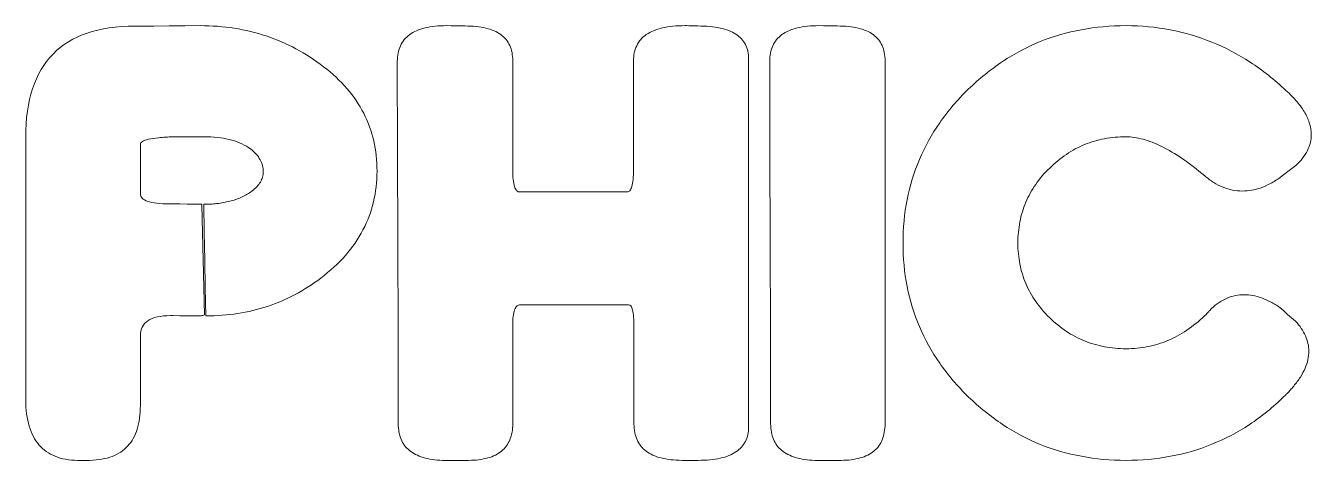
# Model space of a CAD drawing. Header units: millimetres. Extents: x 8 to 95, y 4 to 126.
# Drawn here: x 59.37 to 70.19, y 122.17 to 125.83 of the extents above; entities that cross this region are included whole.
import ezdxf

# ---------------------------------------------------------------- set-up
doc = ezdxf.new("R2010")
doc.units = ezdxf.units.MM
doc.header["$MEASUREMENT"] = 0
doc.layers.add('text outlines', color=7, linetype='Continuous', lineweight=0)

# ---------------------------------------------------------------- blocks, each defined once
blk = doc.blocks.new('Block_10')
at = {"layer": 'text outlines', "color": 7, "lineweight": 9}
for points, knots in [([(61.879, 125.483), (61.804, 125.541), (61.727, 125.591), (61.646, 125.634), (61.566, 125.678), (61.482, 125.713), (61.395, 125.742), (61.309, 125.771), (61.219, 125.793), (61.127, 125.807), (61.035, 125.821), (60.939, 125.829), (60.841, 125.829), (60.841, 125.829), (60.71, 125.828), (60.71, 125.828), (60.71, 125.828), (60.58, 125.826), (60.58, 125.826), (60.58, 125.826), (60.449, 125.825), (60.449, 125.825), (60.449, 125.825), (60.319, 125.824), (60.319, 125.824), (60.319, 125.824), (60.311, 125.824), (60.311, 125.824), (60.311, 125.824), (60.304, 125.824), (60.304, 125.824), (60.304, 125.824), (60.297, 125.824), (60.297, 125.824), (60.297, 125.824), (60.29, 125.824), (60.29, 125.824), (60.137, 125.824), (60.003, 125.805), (59.889, 125.766), (59.774, 125.727), (59.678, 125.668), (59.602, 125.59), (59.525, 125.512), (59.468, 125.415), (59.43, 125.298), (59.391, 125.181), (59.372, 125.044), (59.372, 124.888), (59.372, 124.888), (59.372, 124.336), (59.372, 124.336), (59.372, 124.336), (59.372, 123.783), (59.372, 123.783), (59.372, 123.783), (59.372, 123.231), (59.372, 123.231), (59.372, 123.231), (59.372, 122.678), (59.372, 122.678), (59.373, 122.594), (59.383, 122.52), (59.402, 122.457), (59.421, 122.393), (59.448, 122.34), (59.484, 122.298), (59.521, 122.255), (59.566, 122.223), (59.62, 122.202), (59.674, 122.18), (59.737, 122.169), (59.809, 122.168), (59.809, 122.168), (59.835, 122.168), (59.835, 122.168), (59.835, 122.168), (59.861, 122.168), (59.861, 122.168), (59.861, 122.168), (59.887, 122.168), (59.887, 122.168), (59.887, 122.168), (59.913, 122.168), (59.913, 122.168), (59.984, 122.17), (60.046, 122.181), (60.099, 122.201), (60.152, 122.221), (60.196, 122.25), (60.231, 122.289), (60.266, 122.327), (60.293, 122.375), (60.311, 122.431), (60.328, 122.488), (60.337, 122.554), (60.337, 122.629), (60.337, 122.629), (60.337, 122.776), (60.337, 122.776), (60.337, 122.776), (60.337, 122.923), (60.337, 122.923), (60.337, 122.923), (60.337, 123.07), (60.337, 123.07), (60.337, 123.07), (60.337, 123.217), (60.337, 123.217), (60.337, 123.245), (60.343, 123.27), (60.353, 123.291), (60.364, 123.313), (60.379, 123.33), (60.401, 123.344), (60.422, 123.359), (60.448, 123.369), (60.48, 123.376), (60.512, 123.383), (60.549, 123.387), (60.591, 123.387), (60.591, 123.387), (60.595, 123.387), (60.595, 123.387), (60.595, 123.387), (60.599, 123.387), (60.599, 123.387), (60.599, 123.387), (60.603, 123.387), (60.603, 123.387), (60.603, 123.387), (60.607, 123.387), (60.607, 123.387), (60.607, 123.387), (60.668, 123.386), (60.668, 123.386), (60.668, 123.386), (60.728, 123.386), (60.728, 123.386), (60.728, 123.386), (60.789, 123.385), (60.789, 123.385), (60.789, 123.385), (60.849, 123.385), (60.849, 123.385), (60.849, 123.385), (60.856, 123.387), (60.856, 123.387), (60.856, 123.387), (60.863, 123.389), (60.863, 123.389), (60.863, 123.389), (60.87, 123.392), (60.87, 123.392), (60.87, 123.392), (60.877, 123.394), (60.877, 123.394), (60.877, 123.394), (60.871, 123.625), (60.871, 123.625), (60.871, 123.625), (60.865, 123.857), (60.865, 123.857), (60.865, 123.857), (60.859, 124.088), (60.859, 124.088), (60.859, 124.088), (60.854, 124.319), (60.854, 124.319), (60.854, 124.319), (60.853, 124.321), (60.853, 124.321), (60.853, 124.321), (60.852, 124.322), (60.852, 124.322), (60.852, 124.322), (60.852, 124.324), (60.852, 124.324), (60.852, 124.324), (60.851, 124.325), (60.851, 124.325), (60.851, 124.325), (60.791, 124.326), (60.791, 124.326), (60.791, 124.326), (60.73, 124.326), (60.73, 124.326), (60.73, 124.326), (60.67, 124.327), (60.67, 124.327), (60.67, 124.327), (60.609, 124.327), (60.609, 124.327), (60.609, 124.327), (60.603, 124.327), (60.603, 124.327), (60.603, 124.327), (60.596, 124.327), (60.596, 124.327), (60.596, 124.327), (60.589, 124.327), (60.589, 124.327), (60.589, 124.327), (60.583, 124.327), (60.583, 124.327), (60.542, 124.327), (60.506, 124.329), (60.475, 124.333), (60.445, 124.336), (60.419, 124.342), (60.399, 124.349), (60.378, 124.356), (60.363, 124.365), (60.353, 124.376), (60.342, 124.386), (60.337, 124.399), (60.337, 124.413), (60.337, 124.413), (60.337, 124.517), (60.337, 124.517), (60.337, 124.517), (60.337, 124.621), (60.337, 124.621), (60.337, 124.621), (60.337, 124.725), (60.337, 124.725), (60.337, 124.725), (60.337, 124.829), (60.337, 124.829), (60.337, 124.838), (60.343, 124.846), (60.354, 124.854), (60.366, 124.861), (60.383, 124.867), (60.406, 124.872), (60.429, 124.878), (60.458, 124.882), (60.493, 124.885), (60.527, 124.889), (60.567, 124.891), (60.614, 124.893), (60.614, 124.893), (60.686, 124.893), (60.686, 124.893), (60.686, 124.893), (60.758, 124.893), (60.758, 124.893), (60.758, 124.893), (60.83, 124.893), (60.83, 124.893), (60.83, 124.893), (60.902, 124.893), (60.902, 124.893), (60.94, 124.892), (60.976, 124.889), (61.01, 124.885), (61.044, 124.88), (61.076, 124.873), (61.107, 124.865), (61.137, 124.856), (61.165, 124.846), (61.192, 124.833), (61.218, 124.821), (61.242, 124.806), (61.265, 124.79), (61.283, 124.776), (61.298, 124.761), (61.312, 124.746), (61.325, 124.731), (61.336, 124.715), (61.345, 124.699), (61.354, 124.684), (61.36, 124.667), (61.365, 124.651), (61.369, 124.634), (61.371, 124.617), (61.371, 124.6), (61.371, 124.584), (61.369, 124.569), (61.365, 124.554), (61.361, 124.539), (61.355, 124.525), (61.347, 124.512), (61.339, 124.498), (61.329, 124.485), (61.317, 124.472), (61.305, 124.459), (61.291, 124.447), (61.275, 124.436), (61.25, 124.417), (61.223, 124.401), (61.194, 124.387), (61.165, 124.373), (61.134, 124.362), (61.101, 124.353), (61.068, 124.344), (61.033, 124.337), (60.996, 124.332), (60.958, 124.327), (60.919, 124.325), (60.878, 124.325), (60.878, 124.325), (60.876, 124.325), (60.876, 124.325), (60.876, 124.325), (60.874, 124.325), (60.874, 124.325), (60.874, 124.325), (60.873, 124.325), (60.873, 124.325), (60.873, 124.325), (60.871, 124.325), (60.871, 124.325), (60.871, 124.325), (60.875, 124.09), (60.875, 124.09), (60.875, 124.09), (60.879, 123.855), (60.879, 123.855), (60.879, 123.855), (60.883, 123.62), (60.883, 123.62), (60.883, 123.62), (60.888, 123.385), (60.888, 123.385), (60.888, 123.385), (60.888, 123.385), (60.888, 123.385), (60.888, 123.385), (60.888, 123.385), (60.888, 123.385), (60.888, 123.385), (60.888, 123.385), (60.888, 123.385), (60.888, 123.385), (60.888, 123.385), (60.888, 123.385), (60.98, 123.385), (61.07, 123.392), (61.156, 123.405), (61.242, 123.418), (61.326, 123.438), (61.406, 123.464), (61.487, 123.491), (61.564, 123.524), (61.639, 123.564), (61.714, 123.603), (61.786, 123.65), (61.855, 123.703), (61.934, 123.763), (62.003, 123.826), (62.062, 123.894), (62.121, 123.962), (62.17, 124.033), (62.21, 124.108), (62.249, 124.183), (62.279, 124.262), (62.298, 124.345), (62.318, 124.427), (62.328, 124.514), (62.328, 124.604), (62.328, 124.693), (62.318, 124.778), (62.3, 124.859), (62.281, 124.94), (62.253, 125.018), (62.216, 125.091), (62.178, 125.164), (62.132, 125.234), (62.075, 125.299), (62.019, 125.364), (61.954, 125.426), (61.879, 125.483)], [0, 0, 0, 0, 1, 1, 1, 2, 2, 2, 3, 3, 3, 4, 4, 4, 5, 5, 5, 6, 6, 6, 7, 7, 7, 8, 8, 8, 9, 9, 9, 10, 10, 10, 11, 11, 11, 12, 12, 12, 13, 13, 13, 14, 14, 14, 15, 15, 15, 16, 16, 16, 17, 17, 17, 18, 18, 18, 19, 19, 19, 20, 20, 20, 21, 21, 21, 22, 22, 22, 23, 23, 23, 24, 24, 24, 25, 25, 25, 26, 26, 26, 27, 27, 27, 28, 28, 28, 29, 29, 29, 30, 30, 30, 31, 31, 31, 32, 32, 32, 33, 33, 33, 34, 34, 34, 35, 35, 35, 36, 36, 36, 37, 37, 37, 38, 38, 38, 39, 39, 39, 40, 40, 40, 41, 41, 41, 42, 42, 42, 43, 43, 43, 44, 44, 44, 45, 45, 45, 46, 46, 46, 47, 47, 47, 48, 48, 48, 49, 49, 49, 50, 50, 50, 51, 51, 51, 52, 52, 52, 53, 53, 53, 54, 54, 54, 55, 55, 55, 56, 56, 56, 57, 57, 57, 58, 58, 58, 59, 59, 59, 60, 60, 60, 61, 61, 61, 62, 62, 62, 63, 63, 63, 64, 64, 64, 65, 65, 65, 66, 66, 66, 67, 67, 67, 68, 68, 68, 69, 69, 69, 70, 70, 70, 71, 71, 71, 72, 72, 72, 73, 73, 73, 74, 74, 74, 75, 75, 75, 76, 76, 76, 77, 77, 77, 78, 78, 78, 79, 79, 79, 80, 80, 80, 81, 81, 81, 82, 82, 82, 83, 83, 83, 84, 84, 84, 85, 85, 85, 86, 86, 86, 87, 87, 87, 88, 88, 88, 89, 89, 89, 90, 90, 90, 91, 91, 91, 92, 92, 92, 93, 93, 93, 94, 94, 94, 95, 95, 95, 96, 96, 96, 97, 97, 97, 98, 98, 98, 99, 99, 99, 100, 100, 100, 101, 101, 101, 102, 102, 102, 103, 103, 103, 104, 104, 104, 105, 105, 105, 106, 106, 106, 107, 107, 107, 108, 108, 108, 109, 109, 109, 110, 110, 110, 111, 111, 111, 112, 112, 112, 113, 113, 113, 114, 114, 114, 115, 115, 115, 116, 116, 116, 117, 117, 117, 118, 118, 118, 119, 119, 119, 120, 120, 120, 121, 121, 121, 122, 122, 122, 123, 123, 123, 124, 124, 124, 124]), ([(63.47, 122.478), (63.47, 122.426), (63.462, 122.381), (63.446, 122.342), (63.43, 122.304), (63.407, 122.271), (63.376, 122.246), (63.345, 122.22), (63.307, 122.201), (63.261, 122.188), (63.214, 122.175), (63.161, 122.168), (63.099, 122.168), (63.099, 122.168), (63.044, 122.168), (63.044, 122.168), (63.044, 122.168), (62.99, 122.168), (62.99, 122.168), (62.99, 122.168), (62.935, 122.168), (62.935, 122.168), (62.935, 122.168), (62.88, 122.168), (62.88, 122.168), (62.818, 122.17), (62.764, 122.178), (62.717, 122.192), (62.67, 122.206), (62.632, 122.226), (62.601, 122.251), (62.569, 122.277), (62.546, 122.308), (62.531, 122.346), (62.515, 122.383), (62.507, 122.426), (62.507, 122.476), (62.507, 122.476), (62.505, 123.239), (62.505, 123.239), (62.505, 123.239), (62.503, 124.002), (62.503, 124.002), (62.503, 124.002), (62.501, 124.764), (62.501, 124.764), (62.501, 124.764), (62.499, 125.527), (62.499, 125.527), (62.499, 125.578), (62.508, 125.622), (62.525, 125.659), (62.542, 125.697), (62.568, 125.728), (62.603, 125.753), (62.637, 125.778), (62.68, 125.797), (62.732, 125.81), (62.784, 125.822), (62.844, 125.829), (62.913, 125.829), (62.913, 125.829), (62.952, 125.828), (62.952, 125.828), (62.952, 125.828), (62.991, 125.828), (62.991, 125.828), (62.991, 125.828), (63.03, 125.827), (63.03, 125.827), (63.03, 125.827), (63.069, 125.826), (63.069, 125.826), (63.135, 125.826), (63.194, 125.82), (63.244, 125.808), (63.294, 125.796), (63.336, 125.778), (63.37, 125.753), (63.403, 125.729), (63.428, 125.698), (63.445, 125.662), (63.462, 125.625), (63.47, 125.582), (63.47, 125.534), (63.47, 125.534), (63.47, 125.304), (63.47, 125.304), (63.47, 125.304), (63.47, 125.074), (63.47, 125.074), (63.47, 125.074), (63.47, 124.844), (63.47, 124.844), (63.47, 124.844), (63.47, 124.614), (63.47, 124.614), (63.47, 124.583), (63.471, 124.556), (63.474, 124.532), (63.476, 124.509), (63.48, 124.49), (63.485, 124.474), (63.49, 124.459), (63.496, 124.447), (63.503, 124.439), (63.511, 124.431), (63.52, 124.428), (63.529, 124.428), (63.529, 124.428), (63.755, 124.428), (63.755, 124.428), (63.755, 124.428), (63.98, 124.428), (63.98, 124.428), (63.98, 124.428), (64.205, 124.428), (64.205, 124.428), (64.205, 124.428), (64.431, 124.428), (64.431, 124.428), (64.44, 124.428), (64.448, 124.432), (64.455, 124.439), (64.462, 124.447), (64.467, 124.459), (64.472, 124.475), (64.477, 124.49), (64.48, 124.51), (64.482, 124.534), (64.485, 124.557), (64.486, 124.585), (64.486, 124.616), (64.486, 124.616), (64.486, 124.844), (64.486, 124.844), (64.486, 124.844), (64.486, 125.073), (64.486, 125.073), (64.486, 125.073), (64.486, 125.301), (64.486, 125.301), (64.486, 125.301), (64.486, 125.53), (64.486, 125.53), (64.486, 125.579), (64.495, 125.623), (64.513, 125.66), (64.531, 125.698), (64.558, 125.729), (64.594, 125.754), (64.631, 125.779), (64.676, 125.797), (64.73, 125.81), (64.784, 125.822), (64.848, 125.829), (64.92, 125.829), (64.92, 125.829), (64.923, 125.829), (64.923, 125.829), (64.923, 125.829), (64.926, 125.829), (64.926, 125.829), (64.926, 125.829), (64.929, 125.829), (64.929, 125.829), (64.929, 125.829), (64.932, 125.829), (64.932, 125.829), (64.932, 125.829), (64.953, 125.828), (64.953, 125.828), (64.953, 125.828), (64.973, 125.828), (64.973, 125.828), (64.973, 125.828), (64.994, 125.827), (64.994, 125.827), (64.994, 125.827), (65.014, 125.826), (65.014, 125.826), (65.014, 125.826), (65.017, 125.826), (65.017, 125.826), (65.017, 125.826), (65.02, 125.826), (65.02, 125.826), (65.02, 125.826), (65.024, 125.826), (65.024, 125.826), (65.024, 125.826), (65.027, 125.826), (65.027, 125.826), (65.098, 125.826), (65.16, 125.821), (65.214, 125.809), (65.267, 125.797), (65.312, 125.78), (65.348, 125.757), (65.383, 125.734), (65.41, 125.705), (65.428, 125.67), (65.446, 125.635), (65.455, 125.594), (65.455, 125.548), (65.455, 125.548), (65.455, 124.774), (65.455, 124.774), (65.455, 124.774), (65.455, 123.999), (65.455, 123.999), (65.455, 123.999), (65.455, 123.225), (65.455, 123.225), (65.455, 123.225), (65.455, 122.451), (65.455, 122.451), (65.455, 122.404), (65.446, 122.363), (65.428, 122.327), (65.41, 122.292), (65.384, 122.263), (65.348, 122.239), (65.313, 122.215), (65.268, 122.198), (65.215, 122.186), (65.162, 122.174), (65.1, 122.168), (65.029, 122.168), (65.029, 122.168), (64.995, 122.168), (64.995, 122.168), (64.995, 122.168), (64.962, 122.168), (64.962, 122.168), (64.962, 122.168), (64.929, 122.168), (64.929, 122.168), (64.929, 122.168), (64.895, 122.168), (64.895, 122.168), (64.828, 122.169), (64.769, 122.175), (64.719, 122.188), (64.668, 122.201), (64.626, 122.22), (64.592, 122.246), (64.559, 122.271), (64.533, 122.303), (64.516, 122.341), (64.499, 122.379), (64.49, 122.423), (64.49, 122.474), (64.49, 122.474), (64.49, 122.678), (64.49, 122.678), (64.49, 122.678), (64.49, 122.883), (64.49, 122.883), (64.49, 122.883), (64.49, 123.088), (64.49, 123.088), (64.49, 123.088), (64.49, 123.293), (64.49, 123.293), (64.49, 123.324), (64.489, 123.351), (64.487, 123.374), (64.485, 123.398), (64.482, 123.417), (64.479, 123.433), (64.475, 123.448), (64.47, 123.46), (64.465, 123.468), (64.459, 123.475), (64.452, 123.479), (64.445, 123.479), (64.445, 123.479), (64.217, 123.479), (64.217, 123.479), (64.217, 123.479), (63.989, 123.479), (63.989, 123.479), (63.989, 123.479), (63.761, 123.479), (63.761, 123.479), (63.761, 123.479), (63.534, 123.479), (63.534, 123.479), (63.523, 123.479), (63.514, 123.475), (63.506, 123.468), (63.498, 123.461), (63.491, 123.45), (63.486, 123.435), (63.481, 123.421), (63.477, 123.402), (63.474, 123.38), (63.471, 123.358), (63.47, 123.332), (63.47, 123.303), (63.47, 123.303), (63.47, 123.097), (63.47, 123.097), (63.47, 123.097), (63.47, 122.89), (63.47, 122.89), (63.47, 122.89), (63.47, 122.684), (63.47, 122.684), (63.47, 122.684), (63.47, 122.478), (63.47, 122.478)], [0, 0, 0, 0, 1, 1, 1, 2, 2, 2, 3, 3, 3, 4, 4, 4, 5, 5, 5, 6, 6, 6, 7, 7, 7, 8, 8, 8, 9, 9, 9, 10, 10, 10, 11, 11, 11, 12, 12, 12, 13, 13, 13, 14, 14, 14, 15, 15, 15, 16, 16, 16, 17, 17, 17, 18, 18, 18, 19, 19, 19, 20, 20, 20, 21, 21, 21, 22, 22, 22, 23, 23, 23, 24, 24, 24, 25, 25, 25, 26, 26, 26, 27, 27, 27, 28, 28, 28, 29, 29, 29, 30, 30, 30, 31, 31, 31, 32, 32, 32, 33, 33, 33, 34, 34, 34, 35, 35, 35, 36, 36, 36, 37, 37, 37, 38, 38, 38, 39, 39, 39, 40, 40, 40, 41, 41, 41, 42, 42, 42, 43, 43, 43, 44, 44, 44, 45, 45, 45, 46, 46, 46, 47, 47, 47, 48, 48, 48, 49, 49, 49, 50, 50, 50, 51, 51, 51, 52, 52, 52, 53, 53, 53, 54, 54, 54, 55, 55, 55, 56, 56, 56, 57, 57, 57, 58, 58, 58, 59, 59, 59, 60, 60, 60, 61, 61, 61, 62, 62, 62, 63, 63, 63, 64, 64, 64, 65, 65, 65, 66, 66, 66, 67, 67, 67, 68, 68, 68, 69, 69, 69, 70, 70, 70, 71, 71, 71, 72, 72, 72, 73, 73, 73, 74, 74, 74, 75, 75, 75, 76, 76, 76, 77, 77, 77, 78, 78, 78, 79, 79, 79, 80, 80, 80, 81, 81, 81, 82, 82, 82, 83, 83, 83, 84, 84, 84, 85, 85, 85, 86, 86, 86, 87, 87, 87, 88, 88, 88, 89, 89, 89, 90, 90, 90, 91, 91, 91, 92, 92, 92, 93, 93, 93, 94, 94, 94, 95, 95, 95, 96, 96, 96, 97, 97, 97, 98, 98, 98, 99, 99, 99, 100, 100, 100, 101, 101, 101, 102, 102, 102, 103, 103, 103, 104, 104, 104, 104]), ([(66.603, 122.478), (66.602, 122.426), (66.594, 122.381), (66.579, 122.342), (66.563, 122.304), (66.54, 122.271), (66.509, 122.246), (66.478, 122.22), (66.44, 122.201), (66.393, 122.188), (66.347, 122.175), (66.294, 122.168), (66.232, 122.168), (66.232, 122.168), (66.177, 122.168), (66.177, 122.168), (66.177, 122.168), (66.123, 122.168), (66.123, 122.168), (66.123, 122.168), (66.068, 122.168), (66.068, 122.168), (66.068, 122.168), (66.013, 122.168), (66.013, 122.168), (65.951, 122.17), (65.896, 122.178), (65.85, 122.192), (65.803, 122.206), (65.764, 122.226), (65.733, 122.251), (65.702, 122.277), (65.679, 122.308), (65.664, 122.346), (65.648, 122.383), (65.64, 122.426), (65.64, 122.476), (65.64, 122.476), (65.638, 123.239), (65.638, 123.239), (65.638, 123.239), (65.636, 124.002), (65.636, 124.002), (65.636, 124.002), (65.634, 124.764), (65.634, 124.764), (65.634, 124.764), (65.632, 125.527), (65.632, 125.527), (65.632, 125.578), (65.641, 125.622), (65.658, 125.659), (65.675, 125.697), (65.701, 125.728), (65.735, 125.753), (65.77, 125.778), (65.813, 125.797), (65.865, 125.81), (65.916, 125.822), (65.977, 125.829), (66.046, 125.829), (66.046, 125.829), (66.085, 125.828), (66.085, 125.828), (66.085, 125.828), (66.124, 125.828), (66.124, 125.828), (66.124, 125.828), (66.163, 125.827), (66.163, 125.827), (66.163, 125.827), (66.201, 125.826), (66.201, 125.826), (66.268, 125.826), (66.327, 125.82), (66.377, 125.808), (66.427, 125.796), (66.469, 125.778), (66.503, 125.753), (66.536, 125.729), (66.561, 125.698), (66.578, 125.662), (66.594, 125.625), (66.603, 125.582), (66.603, 125.534), (66.603, 125.534), (66.603, 124.77), (66.603, 124.77), (66.603, 124.77), (66.603, 124.006), (66.603, 124.006), (66.603, 124.006), (66.603, 123.242), (66.603, 123.242), (66.603, 123.242), (66.603, 122.478), (66.603, 122.478)], [0, 0, 0, 0, 1, 1, 1, 2, 2, 2, 3, 3, 3, 4, 4, 4, 5, 5, 5, 6, 6, 6, 7, 7, 7, 8, 8, 8, 9, 9, 9, 10, 10, 10, 11, 11, 11, 12, 12, 12, 13, 13, 13, 14, 14, 14, 15, 15, 15, 16, 16, 16, 17, 17, 17, 18, 18, 18, 19, 19, 19, 20, 20, 20, 21, 21, 21, 22, 22, 22, 23, 23, 23, 24, 24, 24, 25, 25, 25, 26, 26, 26, 27, 27, 27, 28, 28, 28, 29, 29, 29, 30, 30, 30, 31, 31, 31, 32, 32, 32, 32]), ([(70.041, 122.793), (70.031, 122.782), (70.022, 122.771), (70.014, 122.762), (70.006, 122.753), (69.998, 122.745), (69.991, 122.737), (69.984, 122.73), (69.978, 122.724), (69.973, 122.718), (69.968, 122.713), (69.963, 122.708), (69.959, 122.705), (69.867, 122.616), (69.771, 122.537), (69.67, 122.47), (69.568, 122.403), (69.462, 122.347), (69.351, 122.303), (69.241, 122.258), (69.125, 122.224), (69.005, 122.202), (68.885, 122.179), (68.76, 122.168), (68.63, 122.168), (68.5, 122.168), (68.375, 122.179), (68.255, 122.202), (68.135, 122.224), (68.02, 122.258), (67.909, 122.302), (67.798, 122.347), (67.693, 122.403), (67.592, 122.47), (67.491, 122.537), (67.394, 122.615), (67.303, 122.704), (67.211, 122.793), (67.131, 122.887), (67.063, 122.986), (66.994, 123.084), (66.937, 123.187), (66.891, 123.295), (66.845, 123.403), (66.811, 123.515), (66.788, 123.632), (66.765, 123.749), (66.754, 123.871), (66.754, 123.997), (66.754, 124.124), (66.765, 124.246), (66.788, 124.363), (66.811, 124.481), (66.845, 124.593), (66.891, 124.701), (66.937, 124.809), (66.994, 124.913), (67.063, 125.011), (67.131, 125.11), (67.211, 125.204), (67.303, 125.293), (67.394, 125.382), (67.491, 125.46), (67.592, 125.527), (67.693, 125.594), (67.798, 125.65), (67.909, 125.695), (68.02, 125.739), (68.135, 125.773), (68.255, 125.795), (68.375, 125.817), (68.5, 125.829), (68.63, 125.829), (68.758, 125.828), (68.882, 125.817), (69.002, 125.794), (69.122, 125.771), (69.238, 125.737), (69.351, 125.691), (69.463, 125.646), (69.571, 125.589), (69.675, 125.521), (69.779, 125.453), (69.879, 125.374), (69.976, 125.284), (70.011, 125.251), (70.042, 125.219), (70.069, 125.188), (70.095, 125.156), (70.118, 125.125), (70.135, 125.094), (70.153, 125.063), (70.167, 125.032), (70.175, 125.002), (70.184, 124.972), (70.189, 124.942), (70.189, 124.913), (70.189, 124.89), (70.186, 124.867), (70.181, 124.844), (70.175, 124.822), (70.167, 124.8), (70.156, 124.778), (70.145, 124.756), (70.131, 124.734), (70.115, 124.713), (70.099, 124.692), (70.079, 124.671), (70.058, 124.651), (70.058, 124.651), (70.025, 124.626), (70.025, 124.626), (70.025, 124.626), (69.992, 124.601), (69.992, 124.601), (69.992, 124.601), (69.959, 124.576), (69.959, 124.576), (69.959, 124.576), (69.927, 124.55), (69.927, 124.55), (69.9, 124.531), (69.873, 124.515), (69.846, 124.5), (69.819, 124.486), (69.793, 124.474), (69.766, 124.464), (69.74, 124.455), (69.713, 124.448), (69.687, 124.443), (69.661, 124.438), (69.635, 124.436), (69.609, 124.436), (69.581, 124.436), (69.553, 124.438), (69.526, 124.444), (69.499, 124.449), (69.472, 124.457), (69.446, 124.468), (69.419, 124.479), (69.393, 124.492), (69.368, 124.508), (69.342, 124.524), (69.317, 124.543), (69.292, 124.565), (69.227, 124.619), (69.164, 124.667), (69.104, 124.708), (69.044, 124.749), (68.987, 124.783), (68.931, 124.811), (68.876, 124.838), (68.824, 124.858), (68.773, 124.872), (68.723, 124.886), (68.675, 124.893), (68.63, 124.893), (68.567, 124.893), (68.507, 124.887), (68.449, 124.876), (68.391, 124.865), (68.336, 124.849), (68.282, 124.827), (68.229, 124.805), (68.177, 124.778), (68.128, 124.745), (68.079, 124.712), (68.032, 124.674), (67.988, 124.63), (67.943, 124.587), (67.904, 124.541), (67.871, 124.492), (67.837, 124.444), (67.81, 124.394), (67.787, 124.341), (67.765, 124.288), (67.748, 124.233), (67.737, 124.176), (67.726, 124.119), (67.72, 124.059), (67.72, 123.997), (67.72, 123.936), (67.726, 123.877), (67.737, 123.821), (67.748, 123.764), (67.765, 123.71), (67.787, 123.657), (67.809, 123.605), (67.837, 123.555), (67.87, 123.507), (67.904, 123.459), (67.942, 123.413), (67.987, 123.37), (68.031, 123.326), (68.078, 123.288), (68.127, 123.255), (68.176, 123.223), (68.227, 123.196), (68.281, 123.174), (68.334, 123.152), (68.39, 123.136), (68.448, 123.125), (68.507, 123.114), (68.567, 123.108), (68.63, 123.108), (68.693, 123.108), (68.754, 123.114), (68.812, 123.126), (68.871, 123.137), (68.928, 123.155), (68.983, 123.178), (69.038, 123.201), (69.091, 123.229), (69.142, 123.264), (69.193, 123.299), (69.243, 123.339), (69.29, 123.385), (69.292, 123.386), (69.294, 123.389), (69.298, 123.392), (69.301, 123.395), (69.306, 123.399), (69.31, 123.404), (69.315, 123.41), (69.321, 123.416), (69.328, 123.423), (69.334, 123.43), (69.341, 123.438), (69.349, 123.446), (69.37, 123.466), (69.391, 123.483), (69.413, 123.498), (69.435, 123.512), (69.457, 123.524), (69.48, 123.534), (69.503, 123.544), (69.526, 123.551), (69.55, 123.556), (69.574, 123.561), (69.599, 123.563), (69.623, 123.563), (69.647, 123.563), (69.672, 123.561), (69.696, 123.556), (69.72, 123.552), (69.745, 123.545), (69.77, 123.536), (69.795, 123.527), (69.821, 123.516), (69.846, 123.502), (69.872, 123.489), (69.898, 123.473), (69.925, 123.455), (69.925, 123.455), (69.957, 123.426), (69.957, 123.426), (69.957, 123.426), (69.99, 123.397), (69.99, 123.397), (69.99, 123.397), (70.023, 123.369), (70.023, 123.369), (70.023, 123.369), (70.055, 123.34), (70.055, 123.34), (70.074, 123.32), (70.091, 123.299), (70.105, 123.279), (70.119, 123.258), (70.131, 123.238), (70.14, 123.217), (70.149, 123.196), (70.156, 123.174), (70.161, 123.153), (70.166, 123.131), (70.168, 123.11), (70.168, 123.088), (70.168, 123.064), (70.166, 123.041), (70.16, 123.017), (70.155, 122.992), (70.147, 122.968), (70.136, 122.944), (70.126, 122.919), (70.113, 122.894), (70.097, 122.869), (70.081, 122.844), (70.062, 122.819), (70.041, 122.793)], [0, 0, 0, 0, 1, 1, 1, 2, 2, 2, 3, 3, 3, 4, 4, 4, 5, 5, 5, 6, 6, 6, 7, 7, 7, 8, 8, 8, 9, 9, 9, 10, 10, 10, 11, 11, 11, 12, 12, 12, 13, 13, 13, 14, 14, 14, 15, 15, 15, 16, 16, 16, 17, 17, 17, 18, 18, 18, 19, 19, 19, 20, 20, 20, 21, 21, 21, 22, 22, 22, 23, 23, 23, 24, 24, 24, 25, 25, 25, 26, 26, 26, 27, 27, 27, 28, 28, 28, 29, 29, 29, 30, 30, 30, 31, 31, 31, 32, 32, 32, 33, 33, 33, 34, 34, 34, 35, 35, 35, 36, 36, 36, 37, 37, 37, 38, 38, 38, 39, 39, 39, 40, 40, 40, 41, 41, 41, 42, 42, 42, 43, 43, 43, 44, 44, 44, 45, 45, 45, 46, 46, 46, 47, 47, 47, 48, 48, 48, 49, 49, 49, 50, 50, 50, 51, 51, 51, 52, 52, 52, 53, 53, 53, 54, 54, 54, 55, 55, 55, 56, 56, 56, 57, 57, 57, 58, 58, 58, 59, 59, 59, 60, 60, 60, 61, 61, 61, 62, 62, 62, 63, 63, 63, 64, 64, 64, 65, 65, 65, 66, 66, 66, 67, 67, 67, 68, 68, 68, 69, 69, 69, 70, 70, 70, 71, 71, 71, 72, 72, 72, 73, 73, 73, 74, 74, 74, 75, 75, 75, 76, 76, 76, 77, 77, 77, 78, 78, 78, 79, 79, 79, 80, 80, 80, 81, 81, 81, 82, 82, 82, 83, 83, 83, 84, 84, 84, 85, 85, 85, 86, 86, 86, 87, 87, 87, 88, 88, 88, 89, 89, 89, 90, 90, 90, 91, 91, 91, 92, 92, 92, 93, 93, 93, 94, 94, 94, 95, 95, 95, 96, 96, 96, 96])]:
    blk.add_open_spline(points, degree=3, knots=knots, dxfattribs=at)

msp = doc.modelspace()

# ---------------------------------------------------------------- block references
at = {"layer": 'text outlines'}
msp.add_blockref('Block_10', (0, 0), dxfattribs=at)

doc.saveas('drawing.dxf')
